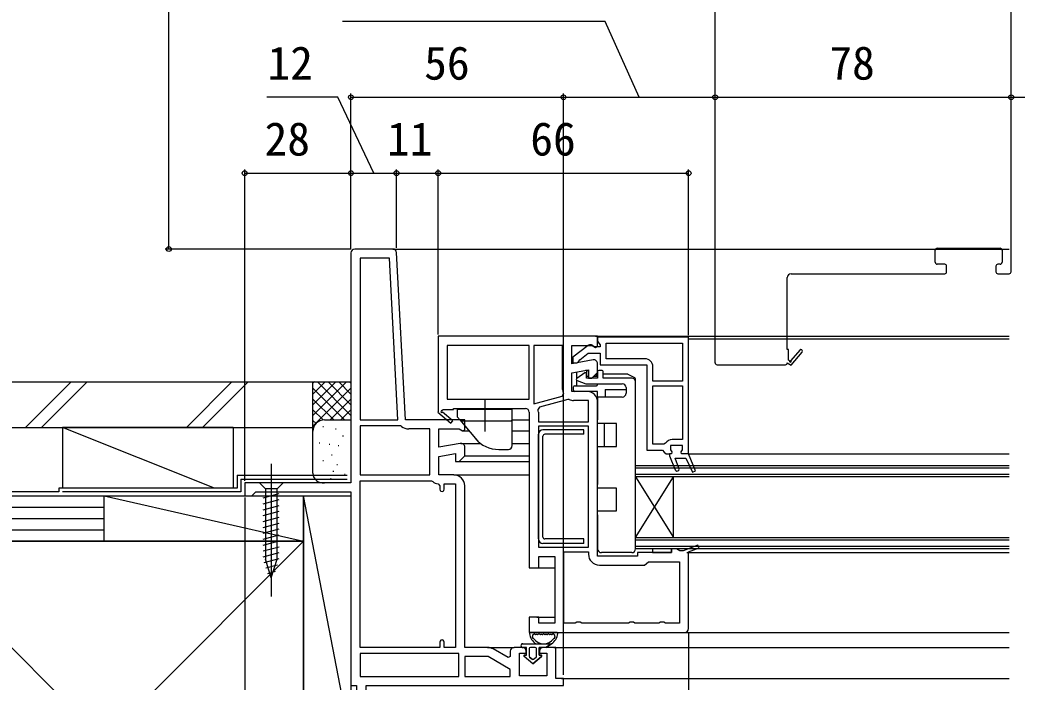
# Model space of a CAD drawing. Units: millimetres, scale not verified. Extents: x -525 to 525, y -783 to 778.
# Drawn here: x -262.2 to 0.6, y -548.8 to -374.3 of the extents above; entities that cross this region are included whole.
import ezdxf
from ezdxf.enums import TextEntityAlignment as Align

# ---------------------------------------------------------------- set-up
doc = ezdxf.new("R2010")
doc.units = ezdxf.units.MM
doc.header["$LTSCALE"] = 4
for name, color, linetype in [('0-3_YKK_11', 7, 'Continuous'), ('0-5_YKK_12', 2, 'Continuous'), ('0-6_YKK_13', 4, 'Continuous'), ('0-8_YKK_D', 6, 'Continuous'), ('0-A_YSS_K', 3, 'Continuous'), ('0-B_YSS_KE', 3, 'Continuous')]:
    doc.layers.add(name, color=color, linetype=linetype)
doc.styles.add('ＭＳ ゴシック', font='')
doc.styles.get('ＭＳ ゴシック').set_extended_font_data('MS Gothic')

msp = doc.modelspace()

# ---------------------------------------------------------------- linework, layer by layer
at = {"layer": '0-3_YKK_11'}
for p, q in [((-163.949, -434.7), (-174, -434.7)), ((-125.6, -477.7), (-125.6, -480.2)), ((-129.8, -539.7), (-132, -539.7))]:
    msp.add_line(p, q, dxfattribs=at)
for points in [[(-175, -435.7), (-175, -496.3), (-203, -496.3), (-203, -499.7), (-201.1, -499.7), (-200.6, -499.2), (-200.1, -498.7), (-175, -498.7), (-175, -549.7), (-173.5, -549.7), (-173.5, -562.2), (-175, -562.2), (-175, -564.7), (-171, -564.7), (-171, -549.7), (-119, -549.7), (-119, -547.9), (-121, -547.9), (-121, -539.7), (-124.3, -539.7)], [(-146.174, -485.915), (-151.8, -486.907), (-151.8, -482.1), (-146.444, -482.1), (-145.576, -482.642), (-145, -482.323), (-145, -479.7), (-160.642, -479.7), (-162.95, -435.648)], [(-110, -457.7), (-152, -457.7), (-152, -477.566), (-152.077, -477.7), (-148.659, -480.605), (-148.141, -479.995), (-150.861, -477.684)], [(-111.174, -463.915), (-116.8, -464.907), (-116.8, -460.1), (-111.444, -460.1), (-110.576, -460.642), (-110, -460.323), (-110, -457.7)], [(-86.001, -488.7), (-86.001, -457.9), (-110.001, -457.9), (-110.001, -459), (-109.651, -459.477), (-109.301, -459.954), (-109.301, -460.5), (-110.701, -460.5), (-111.101, -460.3)], [(-107.701, -459.5), (-87.601, -459.5), (-87.601, -469.5), (-95.401, -469.5), (-95.401, -465.7)], [(-97.501, -463.6), (-107.701, -463.6), (-107.701, -459.5)], [(-126.8, -460.1), (-126.8, -475.479), (-119.316, -473.474), (-118.983, -472.801)], [(-119.2, -471.7), (-119.2, -460.1), (-126.8, -460.1)], [(-112.517, -460.113), (-116.501, -463.225), (-116.501, -464.7), (-115.399, -464.7), (-114.9, -464.225), (-114.708, -463.855), (-112.462, -462.1), (-109.301, -462.1), (-109.301, -465.2), (-97.001, -465.2), (-97.001, -487.7), (-92.901, -487.7), (-92.401, -488.2), (-91.901, -488.7), (-91.001, -488.7), (-91.001, -489.2), (-89.562, -492.852)], [(-112.9, -472.2), (-116.8, -472.2), (-116.8, -467.344), (-112.4, -466.568), (-112.4, -468.7), (-111.5, -468.7), (-110, -467.2), (-110, -464.9)], [(-95.401, -486.1), (-95.401, -470.7), (-87.601, -470.7), (-87.601, -484.9), (-90.301, -484.9)], [(-117.491, -474.344), (-117.826, -474.317), (-125.332, -476.328), (-125.689, -476.925)], [(-125.6, -480.2), (-112.4, -480.2), (-112.4, -474.6), (-116.3, -474.6)], [(-86, -534.7), (-86, -514.511), (-83.259, -513.474), (-83.541, -512.726), (-87.439, -514.2), (-88.334, -514.2), (-88.767, -513.95), (-89.2, -513.7), (-90.5, -513.7), (-90.5, -514.7), (-99.5, -514.7), (-99.5, -515.6), (-110, -515.6), (-110, -475.1)], [(-150.926, -477.306), (-150.749, -477), (-148, -477), (-148, -476.7), (-129, -476.7)], [(-128, -477.7), (-128, -518.7), (-125.5, -518.7), (-125.5, -515.7), (-121.3, -515.7), (-121.3, -533.3), (-125.5, -533.3), (-125.5, -531.7), (-128, -531.7), (-128, -535.7), (-87, -535.7)], [(-161.635, -481.418), (-161.958, -481.3), (-172.6, -481.3), (-172.6, -494.2)], [(-172.6, -494.2), (-154.2, -494.2), (-154.2, -482.1), (-159.767, -482.1)], [(-92.07, -485.869), (-92.491, -486.1), (-95.401, -486.1)], [(-147.9, -494.2), (-151.8, -494.2), (-151.8, -489.344), (-147.4, -488.568), (-147.4, -490.7), (-146.5, -490.7), (-145, -489.2), (-145, -486.9)], [(-88.539, -492.448), (-89.582, -489.8), (-86.747, -489.8), (-84.954, -493.488), (-84.223, -493.166), (-86.001, -488.7), (-87.901, -488.7), (-87.976, -488.11), (-87.601, -487.625), (-87.601, -486.5), (-90.801, -486.5), (-90.801, -487.625), (-90.426, -488.11), (-90.501, -488.7), (-91.001, -488.7), (-91.001, -489.2), (-89.562, -492.852)], [(-88.539, -492.448), (-89.582, -489.8), (-86.747, -489.8), (-84.954, -493.488), (-84.223, -493.166), (-86.001, -488.7)], [(-172.6, -539.7), (-172.6, -495.8), (-153.8, -495.8), (-153.455, -495.938)], [(-152.048, -496.587), (-151.6, -497.084), (-151.6, -498)], [(-150.4, -498), (-150.4, -496.6), (-147.4, -496.6), (-147.4, -539.7), (-150.4, -539.7), (-150.4, -538.3)], [(-138.973, -539.7), (-145, -539.7), (-145, -497.1)], [(-118.9, -533.3), (-118.9, -514.5), (-112.4, -514.5), (-112.4, -515.1)], [(-109.5, -518), (-97.595, -518), (-97.097, -517.55), (-96.6, -517.1), (-88.4, -517.1), (-88.4, -533.3), (-92.134, -533.3), (-92.567, -533.05), (-93.433, -533.05), (-93.866, -533.3), (-100.134, -533.3), (-100.567, -533.05), (-101.433, -533.05), (-101.866, -533.3), (-114.134, -533.3), (-114.567, -533.05), (-115.433, -533.05), (-115.866, -533.3), (-118.9, -533.3)], [(-151.6, -538.3), (-151.6, -539.7), (-172.6, -539.7)], [(-133, -540.7), (-133, -542.045), (-133.567, -542.373), (-137.523, -540.089)], [(-125.3, -540.7), (-125.3, -541.2), (-123.4, -541.2), (-123.4, -547.2), (-130.6, -547.2), (-130.6, -541.2), (-128.8, -541.2), (-128.8, -540.7)]]:
    msp.add_lwpolyline(points, dxfattribs=at)
for points in [[(-162.644, -479.7), (-164.877, -437.1), (-172.6, -437.1), (-172.6, -479.7)], [(-149.6, -474.3), (-128, -474.3), (-128, -460.1), (-149.6, -460.1)], [(-112.4, -513.3), (-112.4, -481.4), (-125.6, -481.4), (-125.6, -513.3)], [(-172.6, -547.3), (-146.6, -547.3), (-146.6, -541.3), (-172.6, -541.3)], [(-145, -547.3), (-133, -547.3), (-133, -545.471), (-138.839, -542.1), (-145, -542.1)]]:
    msp.add_lwpolyline(points, close=True, dxfattribs=at)
for centre, radius, start, end in [((-174, -435.7), 1, 90.00001, 179.99999), ((-163.949, -435.7), 1, 3.00003, 90), ((-111.901, -460.9), 1, 36.86989, 128.08672), ((-111, -464.9), 1, 0.00002, 100.00001), ((-97.501, -465.7), 2.1, 0.00001, 89.99999), ((-116.3, -471.7), 2.9, 180.00001, 202.31385), ((-112.9, -475.1), 2.9, 0.00001, 89.99999), ((-116.3, -471.7), 2.9, 245.74737, 270.00004), ((-151.051, -477.522), 0.25, 60, 319.64299), ((-129, -477.7), 1, 0.00001, 89.99999), ((-129, -477.7), 3.4, 0.00002, 13.17387), ((-159.767, -479.2), 2.9, 229.88081, 270.00001), ((-146, -486.9), 1, 360, 99.99998), ((-90.301, -487), 2.1, 90.00001, 147.42104), ((-89.051, -492.65), 0.55, 201.49833, 21.49835), ((-89.051, -492.65), 0.55, 201.49833, 21.49835), ((-151.8, -494.2), 2.4, 226.39716, 264.0622), ((-147.9, -497.1), 2.9, 0.00001, 89.99999), ((-151, -498), 0.6, 179.99999, 0.00001), ((-109.5, -515.1), 2.9, 180.00001, 269.99999), ((-87, -534.7), 1, 270.00001, 359.99999), ((-151, -538.3), 0.6, 359.99999, 180.00001), ((-138.973, -542.6), 2.9, 60.00001, 90.00002), ((-132, -540.7), 1, 90.00001, 179.99999), ((-129.8, -540.7), 1, 0.00001, 89.99999), ((-124.3, -540.7), 1, 90.00001, 179.99999)]:
    msp.add_arc(centre, radius, start, end, dxfattribs=at)
at = {"layer": '0-5_YKK_12'}
for p, q in [((-79, -464.698), (-79, -161.7)), ((-1, -440.698), (-1, -225.2)), ((-163.949, -434.7), (-1.5, -434.7)), ((-21, -438.198), (-21, -434.998)), ((-20.5, -434.498), (-3.9, -434.498)), ((-3.4, -434.998), (-3.4, -438.198)), ((-18.5, -438.698), (-20.5, -438.698)), ((-3.9, -438.698), (-4.5, -438.698)), ((-59, -441.198), (-18.5, -441.198)), ((-18, -440.698), (-18, -439.198)), ((-5, -439.198), (-5, -440.698)), ((-4.5, -441.198), (-1.5, -441.198)), ((-110.5, -457.7), (-1.5, -457.7)), ((-86.001, -458.4), (-1.5, -458.4)), ((-56.705, -461.339), (-59.016, -464.059)), ((-78.5, -465.198), (-60.5, -465.198)), ((-132.5, -479.7), (-128, -479.7)), ((-145.5, -482.6), (-143.895, -482.6)), ((-132.5, -482.6), (-128, -482.6)), ((-146, -485.9), (-140.853, -485.9)), ((-132.5, -485.9), (-128, -485.9)), ((-86.001, -488.7), (-1.5, -488.7)), ((-146.707, -490.7), (-128, -490.7)), ((-145.045, -489.2), (-128, -489.2)), ((-100, -513.7), (-100, -491.7)), ((-100, -491.7), (-1.5, -491.7)), ((-1.5, -492.4), (-100, -492.4)), ((-100, -494), (-1.5, -494)), ((-147.9, -494.2), (-128, -494.2)), ((-1.5, -494.7), (-100, -494.7)), ((-100, -510.7), (-90, -494.7)), ((-100, -510.7), (-1.5, -510.7)), ((-1.5, -511.4), (-100, -511.4)), ((-100, -513), (-1.5, -513)), ((-1.5, -513.7), (-100, -513.7)), ((-86.5, -514.7), (-1.5, -514.7)), ((-126.001, -518.7), (-121.301, -518.7)), ((-126.001, -531.7), (-121.301, -531.7)), ((-87, -535.7), (-1.5, -535.7)), ((-138.974, -539.7), (-132.001, -539.7)), ((-121.5, -539.7), (-1.5, -539.7)), ((-119.5, -547.9), (-1.5, -547.9))]:
    msp.add_line(p, q, dxfattribs=at)
for points in [[(-59.394, -464.124), (-59.7, -463.947), (-59.7, -461.198), (-60, -461.198), (-60, -442.198)], [(-60, -464.698), (-59, -465.275), (-56.095, -461.857)], [(-100, -494.7), (-90, -510.7), (-90, -494.7)]]:
    msp.add_lwpolyline(points, dxfattribs=at)
for centre, radius, start, end in [((-20.5, -434.998), 0.5, 90, 180), ((-3.9, -434.998), 0.5, 0, 90), ((-20.5, -438.198), 0.5, 180, 270), ((-18.5, -439.198), 0.5, 0, 90), ((-4.5, -439.198), 0.5, 90, 180), ((-3.9, -438.198), 0.5, 270, 0), ((-59, -442.198), 1, 90, 180), ((-18.5, -440.698), 0.5, 270, 0), ((-4.5, -440.698), 0.5, 180, 270), ((-1.5, -440.698), 0.5, 270, 0), ((-56.4, -461.598), 0.4, 319.64297, 139.64297), ((-78.5, -464.698), 0.5, 180, 270), ((-60.5, -464.698), 0.5, 270, 0), ((-59.178, -464.249), 0.25, 150, 49.64297)]:
    msp.add_arc(centre, radius, start, end, dxfattribs=at)
at = {"layer": '0-6_YKK_13'}
for p, q in [((-115.5, -468.846), (-115.5, -467.115)), ((-113.372, -467.354), (-115.475, -468.826)), ((-112.8, -466.7), (-113.146, -466.7)), ((-112.9, -468.7), (-112.9, -467.6)), ((-112.8, -466.7), (-112.431, -466.7)), ((-112.8, -468.2), (-112.8, -466.7)), ((-110.3, -468.2), (-110.3, -467.5)), ((-110, -467), (-110, -468.7)), ((-108.8, -466.7), (-109.7, -466.7)), ((-108.5, -468.7), (-108.5, -467)), ((-102.071, -467.7), (-108.5, -467.7)), ((-100.166, -468.617), (-101.937, -467.732)), ((-115.5, -470.4), (-115.5, -469.298)), ((-115.405, -469.354), (-113.131, -470.182)), ((-113.028, -470.2), (-103.5, -470.2)), ((-110, -468.7), (-112.9, -468.7)), ((-112.8, -468.2), (-112.4, -468.2)), ((-111, -468.2), (-110.3, -468.2)), ((-110.3, -468.2), (-110, -468.2)), ((-110, -470.4), (-110, -470.2)), ((-101, -468.7), (-108.5, -468.7)), ((-100, -469.7), (-100, -468.885)), ((-100, -513.7), (-100, -469.7)), ((-116.3, -471.9), (-116.3, -471)), ((-116, -470.7), (-110.3, -470.7)), ((-110, -472.2), (-116, -472.2)), ((-110, -473.7), (-110, -472.2)), ((-108, -471.7), (-108, -473.7)), ((-108, -471.7), (-102.5, -471.7)), ((-102.5, -471.2), (-102.5, -472.7)), ((-139.75, -474.206), (-139.75, -482.794)), ((-110, -473.7), (-110, -479.7)), ((-103.5, -473.7), (-110, -473.7)), ((-147, -477), (-147, -478.718)), ((-145.844, -480), (-133, -480)), ((-132.5, -481), (-132.5, -479.5)), ((-108.25, -480.7), (-108.25, -486.7)), ((-105, -486.7), (-105, -480.7)), ((-144.968, -481.321), (-142.182, -484.642)), ((-132.5, -486.5), (-132.5, -481)), ((-125.6, -511.098), (-125.6, -483.498)), ((-113.6, -482.298), (-124.4, -482.298)), ((-113.6, -483.498), (-123.9, -483.498)), ((-113.6, -483.498), (-113.6, -482.298)), ((-124.4, -510.598), (-124.4, -483.998)), ((-136.053, -487.5), (-133.5, -487.5)), ((-110, -486.7), (-105, -486.7)), ((-110, -487.7), (-110, -486.7)), ((-110, -487.7), (-110, -496.7)), ((-196, -491.3), (-196, -526.3)), ((-192.9, -496.3), (-199.1, -496.3)), ((-199.1, -496.3), (-197.55, -497.85)), ((-192.9, -496.3), (-194.45, -497.85)), ((-198.1, -500.276), (-193.9, -499.151)), ((-197.55, -497.85), (-197.55, -516.384)), ((-194.45, -497.85), (-197.55, -497.85)), ((-194.45, -516.384), (-194.45, -497.85)), ((-105, -503.7), (-105, -497.7)), ((-198.1, -501.829), (-193.9, -500.704)), ((-198.1, -503.382), (-193.9, -502.257)), ((-198.1, -504.935), (-193.9, -503.81)), ((-110, -503.7), (-105, -503.7)), ((-110, -504.7), (-110, -503.7)), ((-198.1, -506.488), (-193.9, -505.363)), ((-198.1, -508.041), (-193.9, -506.916)), ((-110, -504.7), (-110, -513.7)), ((-198.1, -509.594), (-193.9, -508.469)), ((-198.1, -511.147), (-193.9, -510.021)), ((-198.1, -512.7), (-193.9, -511.574)), ((-113.6, -512.298), (-124.4, -512.298)), ((-113.6, -511.098), (-123.9, -511.098)), ((-113.6, -512.298), (-113.6, -511.098)), ((-198.1, -514.253), (-193.9, -513.127)), ((-198.1, -515.806), (-193.9, -514.68)), ((-101, -514.7), (-109, -514.7)), ((-197.841, -517.289), (-193.9, -516.233)), ((-196, -521.3), (-197.55, -516.384)), ((-196, -521.3), (-194.45, -516.384)), ((-197.39, -518.721), (-194.354, -517.908)), ((-196.938, -520.153), (-194.888, -519.604)), ((-120.736, -535.7), (-127.665, -535.7)), ((-129.702, -538.7), (-122.151, -538.7)), ((-125.833, -536.3), (-126.265, -536.3)), ((-124.601, -536.3), (-125.033, -536.3)), ((-123.368, -536.3), (-123.801, -536.3)), ((-122.136, -536.3), (-122.568, -536.3)), ((-128.701, -539.7), (-129.701, -539.7)), ((-128.701, -539.7), (-129.701, -539.7)), ((-128.701, -541.7), (-128.701, -539.7)), ((-128.701, -541.7), (-128.701, -539.7)), ((-128.001, -540), (-128.001, -542)), ((-128.001, -540), (-128.001, -542)), ((-126.401, -539.7), (-127.701, -539.7)), ((-126.401, -539.7), (-127.701, -539.7)), ((-126.101, -542), (-126.101, -540)), ((-126.101, -542), (-126.101, -540)), ((-125.401, -539.7), (-125.401, -541.7)), ((-123.601, -539.7), (-125.401, -539.7)), ((-125.401, -541.7), (-125.401, -539.7)), ((-123.601, -539.7), (-125.401, -539.7)), ((-127.051, -544), (-129.33, -542.056)), ((-127.051, -544), (-129.33, -542.056)), ((-129.198, -541.7), (-128.701, -541.7)), ((-128.701, -541.7), (-129.198, -541.7)), ((-127.895, -542.228), (-127.245, -542.782)), ((-127.245, -542.782), (-127.895, -542.228)), ((-124.772, -542.056), (-127.051, -544)), ((-127.051, -544), (-124.772, -542.056)), ((-126.856, -542.782), (-126.206, -542.228)), ((-126.856, -542.782), (-126.206, -542.228)), ((-125.401, -541.7), (-124.903, -541.7)), ((-124.903, -541.7), (-125.401, -541.7))]:
    msp.add_line(p, q, dxfattribs=at)
for points in [[(-132.5, -479.5), (-132.5, -477), (-147, -477)], [(-146.883, -479.039), (-146.227, -479.821), (-144.968, -481.321)], [(-105, -480.7), (-110, -480.7), (-110, -479.7)], [(-105, -497.7), (-110, -497.7), (-110, -496.7)], [(-122.151, -538.7), (-123.601, -539.7), (-122.151, -538.7)]]:
    msp.add_lwpolyline(points, dxfattribs=at)
msp.add_lwpolyline([(-95.5, -513.7), (-95.5, -514.7), (-90.5, -514.7), (-90.5, -513.7)], close=True, dxfattribs=at)
for centre, radius, start, end in [((-113.2, -467.6), 0.3, 0, 125), ((-109.7, -467), 0.3, 90, 180), ((-108.8, -467), 0.3, 0, 90), ((-102.071, -468), 0.3, 63.43495, 90), ((-115.8, -470.4), 0.3, 270, 0), ((-115.303, -469.072), 0.3, 125, 250), ((-113.028, -469.9), 0.3, 250, 270), ((-110.3, -470.4), 0.3, 270, 0), ((-103.5, -471.2), 1, 0, 90), ((-101, -469.7), 1, 0, 90), ((-100.3, -468.885), 0.3, 0, 63.43495), ((-116, -471), 0.3, 90, 180), ((-116, -471.9), 0.3, 180, 270), ((-103.5, -472.7), 1, 270, 0), ((-146.5, -478.718), 0.5, 180, 220), ((-145.844, -479.5), 0.5, 220, 270), ((-133, -479.5), 0.5, 270, 0), ((-124.4, -483.498), 1.2, 90, 180), ((-123.9, -483.998), 0.5, 90, 180), ((-136.053, -479.5), 8, 220, 270), ((-136.053, -479.5), 8, 220, 224.5948), ((-133.5, -486.5), 1, 270, 0), ((-124.4, -511.098), 1.2, 180, 270), ((-123.9, -510.598), 0.5, 180, 270), ((-109, -513.7), 1, 180, 270), ((-101, -513.7), 1, 270, 0), ((-127.665, -536), 0.3, 90, 188.20609), ((-124.201, -535.5), 3.8, 188.20609, 237.36313), ((-126.665, -536.3), 0.2, 36.8699, 148.16514), ((-125.433, -536.3), 0.2, 36.8699, 143.1301), ((-124.201, -536.3), 0.2, 36.8699, 143.1301), ((-122.968, -536.3), 0.2, 36.8699, 143.1301), ((-124.201, -535.5), 3.8, 302.63687, 351.79391), ((-121.736, -536.3), 0.2, 31.83486, 143.1301), ((-120.736, -536), 0.3, 351.79391, 90), ((-129.702, -539.2), 0.5, 90.11462, 269.88538), ((-129.701, -539.2), 0.5, 89.88541, 270), ((-126.884, -536.6), 0.3, 110.02209, 202.28177), ((-126.972, -537.1), 0.2, 153.36701, 266.63299), ((-124.201, -535.5), 3.2, 202.28177, 203.14776), ((-127.419, -536.876), 0.3, 333.36701, 23.14776), ((-127.089, -536.036), 0.3, 290.02209, 328.16514), ((-127.001, -537.599), 0.3, 36.85224, 86.63299), ((-124.201, -535.5), 3.2, 216.85224, 323.14776), ((-126.265, -536), 0.3, 216.8699, 270), ((-125.833, -536), 0.3, 270, 323.1301), ((-125.033, -536), 0.3, 216.8699, 270), ((-124.601, -536), 0.3, 270, 323.1301), ((-123.801, -536), 0.3, 216.8699, 270), ((-123.368, -536), 0.3, 270, 323.1301), ((-122.568, -536), 0.3, 216.8699, 270), ((-122.136, -536), 0.3, 270, 323.1301), ((-121.4, -537.599), 0.3, 93.36701, 143.14776), ((-121.312, -536.036), 0.3, 211.83486, 249.97791), ((-121.429, -537.1), 0.2, 273.36701, 26.63299), ((-121.517, -536.6), 0.3, 337.71823, 69.97791), ((-120.982, -536.876), 0.3, 156.85224, 206.63299), ((-124.201, -535.5), 3.2, 336.85224, 337.71823), ((-129.701, -539.2), 0.5, 269.88533, 269.99998), ((-127.701, -540), 0.3, 90, 180), ((-127.701, -540), 0.3, 90, 180), ((-126.401, -540), 0.3, 0, 90), ((-126.401, -540), 0.3, 0, 90), ((-129.198, -541.902), 0.202, 90, 229.53619), ((-129.198, -541.902), 0.202, 90, 229.53619), ((-127.701, -542), 0.3, 180, 229.53619), ((-127.701, -542), 0.3, 180, 229.53619), ((-127.051, -542.554), 0.3, 229.53619, 310.46381), ((-127.051, -542.554), 0.3, 229.53619, 310.46381), ((-126.401, -542), 0.3, 310.46381, 0), ((-126.401, -542), 0.3, 310.46381, 0), ((-124.903, -541.902), 0.202, 310.46378, 89.99997), ((-124.903, -541.902), 0.202, 310.46381, 90)]:
    msp.add_arc(centre, radius, start, end, dxfattribs=at)
at = {"layer": '0-8_YKK_D'}
for p, q in [((-223, -434.7), (-223, -161.2)), ((-175, -434.7), (-175, -393.7)), ((-119, -546.9), (-119, -393.7)), ((-119, -407.402), (-119, -393.7)), ((-175, -394.7), (-119, -394.7)), ((-119, -394.7), (-79, -394.7)), ((-79, -394.7), (-1, -394.7)), ((-1, -394.7), (119, -394.7)), ((-203, -495.8), (-203, -413.7)), ((-203, -414.7), (-175, -414.7)), ((-175, -434.7), (-175, -413.7)), ((-175, -434.7), (-175, -413.7)), ((-175, -414.7), (-163, -414.7)), ((-163, -434.385), (-163, -413.7)), ((-163, -434.385), (-163, -413.7)), ((-163, -414.7), (-152, -414.7)), ((-152, -457.2), (-152, -413.7)), ((-152, -457.2), (-152, -413.7)), ((-152, -414.7), (-86, -414.7)), ((-86, -457.4), (-86, -413.7)), ((-175, -434.7), (-224, -434.7)), ((-203, -500.2), (-203, -749.7)), ((-86, -535.7), (-86, -709.7))]:
    msp.add_line(p, q, dxfattribs=at)
for points in [[(-99, -394.7), (-108.015, -374.7), (-177.185, -374.7)], [(-169, -414.7), (-178.427, -394.7), (-197.155, -394.7)]]:
    msp.add_lwpolyline(points, dxfattribs=at)
for centre in [(-175, -394.7), (-119, -394.7), (-119, -394.7), (-79, -394.7), (-79, -394.7), (-1, -394.7), (-1, -394.7), (-203, -414.7), (-175, -414.7), (-175, -414.7), (-163, -414.7), (-163, -414.7), (-152, -414.7), (-152, -414.7), (-86, -414.7), (-223, -434.7)]:
    msp.add_circle(centre, 0.637, dxfattribs=at)
at = {"layer": '0-A_YSS_K'}
for p, q in [((-260.78, -481.7), (-248.78, -469.7)), ((-256.537, -481.7), (-244.537, -469.7)), ((-218.353, -481.7), (-206.353, -469.7)), ((-214.111, -481.7), (-202.111, -469.7)), ((-185.001, -469.7), (-175.001, -469.7)), ((-185.001, -482.7), (-185.001, -469.7)), ((-176.143, -469.7), (-185.001, -478.558)), ((-178.971, -469.7), (-185.001, -475.729)), ((-181.8, -469.7), (-185.001, -472.901)), ((-184.628, -469.7), (-185.001, -470.073)), ((-175.001, -478.558), (-183.858, -469.7)), ((-175.001, -475.729), (-181.03, -469.7)), ((-175.001, -472.901), (-178.202, -469.7)), ((-175.001, -470.073), (-175.373, -469.7)), ((-175.001, -471.386), (-185.001, -481.386)), ((-176.687, -479.7), (-185.001, -471.386)), ((-179.515, -479.7), (-185.001, -474.215)), ((-175.001, -474.215), (-180.486, -479.7)), ((-182.326, -479.718), (-185.001, -477.043)), ((-175.001, -477.043), (-177.675, -479.718)), ((-184.206, -480.666), (-185.001, -479.872)), ((-182.001, -479.7), (-175.001, -479.7)), ((-211.001, -497.7), (-251.001, -481.7)), ((-251.001, -481.7), (-251.001, -497.7)), ((-206.001, -481.7), (-251.001, -481.7)), ((-206.001, -481.7), (-206.001, -497.7)), ((-185.001, -493.8), (-185.001, -482.7)), ((-182.196, -481.528), (-182.396, -481.528)), ((-178.857, -482.195), (-179.057, -482.195)), ((-183.197, -485.867), (-183.397, -485.867)), ((-177.001, -484.026), (-177.201, -484.026)), ((-180.526, -486.201), (-180.727, -486.201)), ((-178.19, -486.535), (-178.39, -486.535)), ((-182.196, -490.541), (-182.396, -490.541)), ((-179.924, -488.994), (-180.124, -488.994)), ((-179.545, -493.32), (-179.745, -493.32)), ((-178.524, -491.542), (-178.724, -491.542)), ((-183.197, -494.382), (-183.397, -494.382)), ((-175.301, -496.3), (-182.001, -496.3)), ((-180.193, -495.214), (-180.393, -495.214)), ((-176.541, -494.151), (-176.741, -494.151)), ((-352.494, -499.7), (-240.001, -499.7)), ((-251.001, -499.7), (-206.001, -499.7)), ((-240.001, -511.7), (-240.001, -499.7)), ((-240.001, -499.7), (-187.501, -511.7)), ((-175, -564.7), (-187.501, -499.7)), ((-352.494, -502.7), (-240.001, -502.7)), ((-352.494, -505.7), (-240.001, -505.7)), ((-352.494, -508.7), (-240.001, -508.7)), ((-240.001, -511.7), (-352.494, -511.7)), ((-187.503, -616.7), (-292.503, -511.7)), ((-187.503, -511.7), (-292.503, -616.7))]:
    msp.add_line(p, q, dxfattribs=at)
for points in [[(-240.001, -511.7), (-240.001, -499.7), (-187.501, -499.7), (-187.501, -511.7)], [(-187.501, -564.7), (-187.501, -499.7), (-175.001, -499.7), (-175, -564.7)]]:
    msp.add_lwpolyline(points, close=True, dxfattribs=at)
for centre, radius, start, end in [((-182.001, -482.7), 3, 90, 180), ((-182.393, -493.721), 2.609, 181.73764, 278.65122)]:
    msp.add_arc(centre, radius, start, end, dxfattribs=at)
at = {"layer": '0-B_YSS_KE'}
for p, q in [((-352.494, -469.7), (-185.001, -469.7)), ((-205.001, -494.3), (-176.001, -494.3)), ((-204.001, -495.3), (-176.001, -495.3)), ((-252.001, -498.7), (-352.494, -498.7)), ((-252.001, -497.7), (-252.001, -498.7))]:
    msp.add_line(p, q, dxfattribs=at)
for points in [[(-352.494, -481.7), (-185.001, -481.7), (-185.001, -469.7)], [(-205.001, -494.3), (-205.001, -497.7), (-252.001, -497.7)], [(-204.001, -495.3), (-204.001, -498.7), (-251.001, -498.7)], [(-292.503, -511.7), (-187.503, -511.7), (-187.503, -616.7), (-292.503, -616.7)]]:
    msp.add_lwpolyline(points, dxfattribs=at)

# ---------------------------------------------------------------- texts
at = {"layer": '0-8_YKK_D', "style": 'ＭＳ ゴシック'}
for s, p in [('12', (-196.996, -392.7)), ('56', (-155.693, -392.7)), ('78', (-48.898, -392.7)), ('28', (-197.761, -412.7)), ('11', (-165.511, -412.7)), ('66', (-127.727, -412.7))]:
    msp.add_text(s, height=8.798, dxfattribs=at).set_placement(p, align=Align.BOTTOM_LEFT)

doc.saveas('drawing.dxf')
